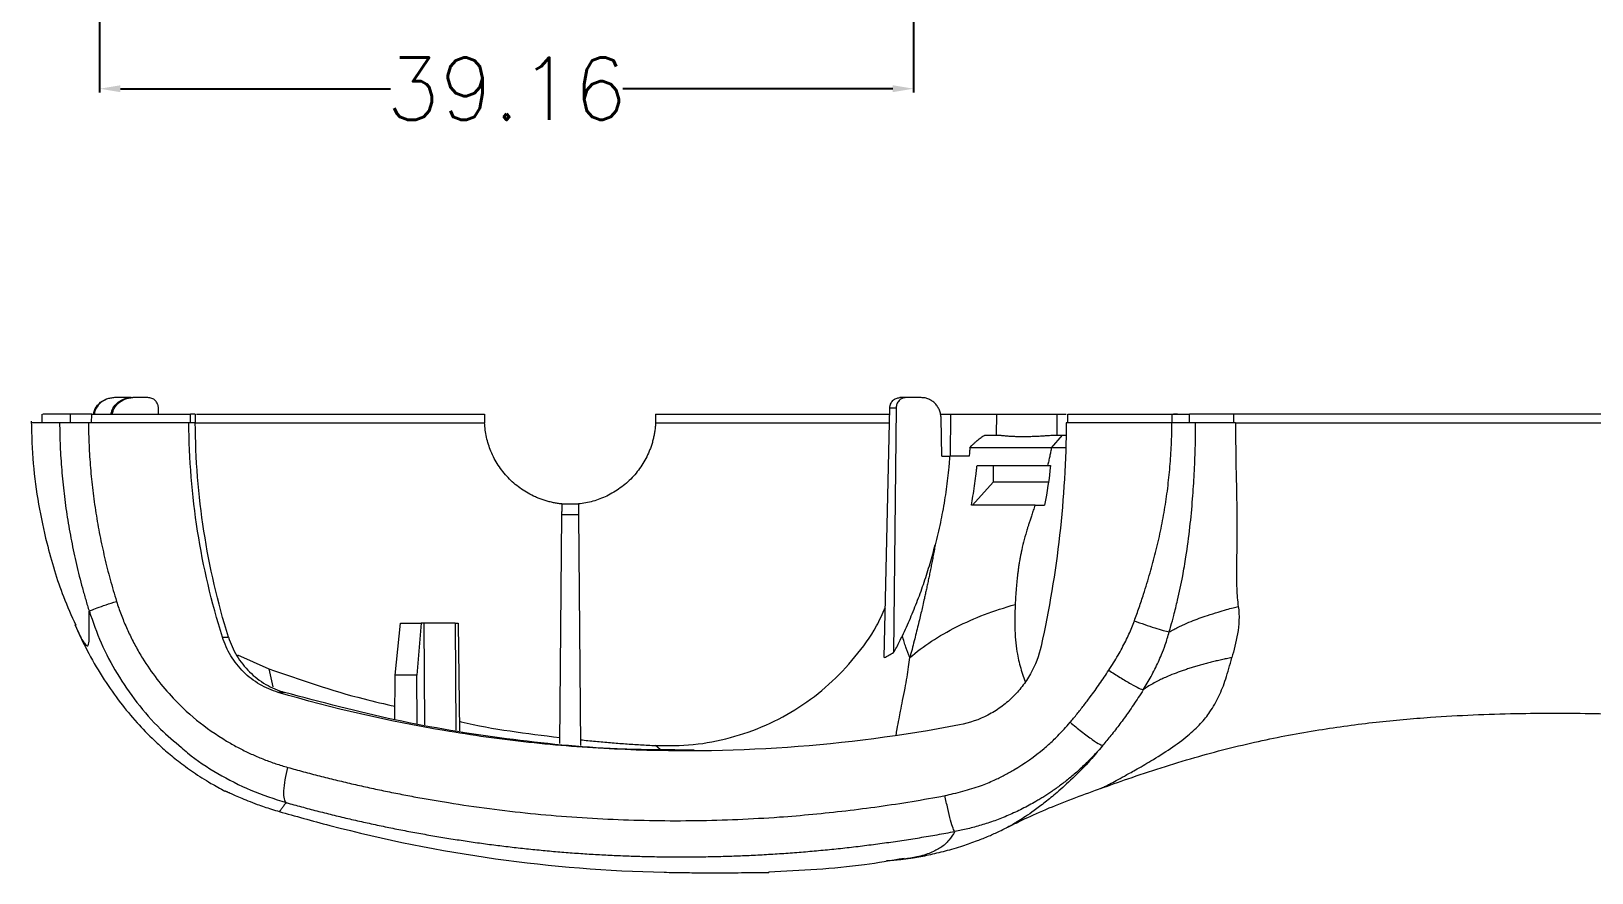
# Model space of a CAD drawing. Header units: inches. Extents: x 1424 to 4050, y 1126 to 1517.
# Drawn here: x 1908.2 to 1983.3, y 1270.3 to 1310.9 of the extents above; entities that cross this region are included whole.
import ezdxf

# ---------------------------------------------------------------- set-up
doc = ezdxf.new("R2010")
doc.units = ezdxf.units.IN
doc.header["$LTSCALE"] = 15
doc.styles.get("Standard").update_dxf_attribs({"font": 'txt', "bigfont": 'gbcbig.shx'})
doc.dimstyles.new('3', dxfattribs={"dimtxt": 3, "dimasz": 1, "dimexe": 0.18, "dimexo": 0.0625, "dimgap": 0.09, "dimtad": 0, "dimdsep": 46, "dimtxsty": 'Standard', "dimcen": 1, "dimclrd": 3, "dimclre": 3, "dimadec": 0, "dimazin": 2, "dimtfac": 1, "dimtofl": 0, "dimtmove": 0, "dimatfit": 3, "dimfxl": 1, "dimtolj": 1, "dimtzin": 0, "dimarcsym": 0})

# ---------------------------------------------------------------- blocks, each defined once
blk = doc.blocks.new('*D233')
at = {"color": 3, "lineweight": -2}
for p, q in [((1911.517, 1315.164), (1911.517, 1307.907)), ((1950.675, 1315.12), (1950.675, 1307.907)), ((1912.517, 1308.087), (1925.506, 1308.087)), ((1949.675, 1308.087), (1936.686, 1308.087))]:
    blk.add_line(p, q, dxfattribs=at)
at = {"color": 3}
for points in [[(1912.517, 1308.254), (1912.517, 1307.921), (1911.517, 1308.087)], [(1949.675, 1308.254), (1949.675, 1307.921), (1950.675, 1308.087)]]:
    blk.add_solid(points, dxfattribs=at)
at = {"layer": 'Defpoints', "color": 0}
for p in [(1911.517, 1315.226), (1950.675, 1315.182), (1950.675, 1308.087)]:
    blk.add_point(p, dxfattribs=at)
at = {"color": 0, "insert": (1931.096, 1308.087), "char_height": 3, "attachment_point": 5}
blk.add_mtext('\\A1;39.16', dxfattribs=at)

msp = doc.modelspace()

# ---------------------------------------------------------------- linework, layer by layer
at = {"color": 7, "linetype": 'Continuous', "lineweight": 15}
for p, q in [((1913.039, 1293.217), (1912.234, 1293.217)), ((1913.046, 1293.217), (1913.11, 1293.217)), ((1913.843, 1293.217), (1913.11, 1293.217)), ((1950.31, 1293.217), (1950.013, 1293.217)), ((1951.05, 1293.217), (1950.31, 1293.217)), ((1908.739, 1292.416), (1908.728, 1292.011)), ((1910.101, 1292.413), (1910.091, 1292.011)), ((1911.132, 1292.011), (1911.138, 1292.413)), ((1914.351, 1292.413), (1914.346, 1292.723)), ((1915.887, 1292.011), (1915.888, 1292.413)), ((1916.118, 1292.413), (1915.888, 1292.413)), ((1916.118, 1292.413), (1916.118, 1292.011)), ((1916.18, 1292.413), (1930.037, 1292.413)), ((1930.037, 1292.413), (1930.037, 1292.011)), ((1938.269, 1292.413), (1938.269, 1292.011)), ((1938.269, 1292.413), (1949.531, 1292.413)), ((1949.269, 1280.701), (1949.538, 1292.723)), ((1949.538, 1292.723), (1949.841, 1292.723)), ((1949.841, 1292.723), (1949.718, 1280.941)), ((1951.967, 1292.413), (1952.455, 1292.413)), ((1952.455, 1292.413), (1952.44, 1290.403)), ((1954.665, 1292.413), (1954.657, 1291.408)), ((1954.665, 1292.413), (1957.593, 1292.413)), ((1957.585, 1291.408), (1957.593, 1292.413)), ((1957.593, 1292.413), (1958.024, 1292.413)), ((1958.096, 1292.011), (1958.097, 1292.413)), ((1963.112, 1292.413), (1963.108, 1292.011)), ((1963.372, 1292.413), (1963.185, 1292.413)), ((1963.963, 1292.011), (1963.963, 1292.413)), ((1964.152, 1292.413), (1964.019, 1292.413)), ((1966.073, 1292.413), (1966.071, 1292.011)), ((1915.812, 1292.011), (1910.978, 1292.011)), ((1915.887, 1292.011), (1915.812, 1292.011)), ((1916.118, 1292.011), (1915.887, 1292.011)), ((1952.042, 1290.403), (1952.005, 1292.23)), ((1963.112, 1292.011), (1958.021, 1292.011)), ((1964.19, 1292.011), (1964.152, 1292.011)), ((1953.385, 1290.806), (1953.482, 1290.906)), ((1957.311, 1290.806), (1957.838, 1291.408)), ((1957.838, 1291.408), (1958.002, 1291.408)), ((1952.042, 1290.403), (1952.416, 1290.403)), ((1954.512, 1289.951), (1954.512, 1289.147)), ((1953.509, 1288.041), (1954.512, 1289.147)), ((1957.142, 1289.147), (1954.512, 1289.147)), ((1934.555, 1288.092), (1933.751, 1288.092)), ((1933.747, 1287.594), (1933.65, 1276.562)), ((1933.747, 1287.594), (1934.559, 1287.594)), ((1934.559, 1287.594), (1934.656, 1276.47)), ((1911.014, 1282.932), (1911.037, 1282.944)), ((1911.023, 1282.94), (1911.049, 1282.877)), ((1910.33, 1282.29), (1910.344, 1282.258)), ((1925.744, 1279.851), (1925.992, 1282.363)), ((1925.992, 1282.363), (1926.985, 1282.363)), ((1926.985, 1282.363), (1926.781, 1279.851)), ((1927.134, 1282.363), (1926.985, 1282.363)), ((1927.17, 1277.461), (1927.134, 1282.363)), ((1928.625, 1282.363), (1927.134, 1282.363)), ((1928.625, 1282.363), (1928.663, 1277.208)), ((1928.625, 1282.363), (1928.774, 1282.363)), ((1928.774, 1282.363), (1928.825, 1277.181)), ((1917.422, 1281.693), (1917.711, 1281.693)), ((1918.147, 1280.829), (1919.651, 1280.166)), ((1925.722, 1277.706), (1925.744, 1279.851)), ((1926.781, 1279.851), (1925.744, 1279.851)), ((1926.798, 1277.524), (1926.781, 1279.851)), ((1920.414, 1279.026), (1920.108, 1279.026)), ((1917.55, 1274.285), (1917.55, 1274.284)), ((1943.714, 1270.383), (1943.714, 1270.358))]:
    msp.add_line(p, q, dxfattribs=at)
at = {"color": 8, "linetype": 'Continuous', "lineweight": 15}
for p, q in [((1916.118, 1292.011), (1930.037, 1292.011)), ((1938.269, 1292.011), (1949.522, 1292.011)), ((1919.651, 1280.166), (1919.848, 1279.293)), ((1938.486, 1276.277), (1938.26, 1276.468))]:
    msp.add_line(p, q, dxfattribs=at)
at = {"color": 7, "linetype": 'Continuous', "lineweight": 15}
for points, knots in [([(1911.229, 1292.413), (1911.239, 1292.477), (1911.27, 1292.672), (1911.478, 1292.941), (1911.808, 1293.172), (1912.072, 1293.202), (1912.204, 1293.217)], [0, 0, 0, 0, 0.14091, 0.426951, 0.713041, 1, 1, 1, 1]), ([(1912.234, 1293.217), (1912.102, 1293.202), (1911.838, 1293.173), (1911.509, 1292.942), (1911.301, 1292.672), (1911.27, 1292.478), (1911.26, 1292.413)], [0, 0, 0, 0, 0.2859613, 0.5720127, 0.8581193, 1, 1, 1, 1]), ([(1912.069, 1292.413), (1912.079, 1292.477), (1912.11, 1292.672), (1912.319, 1292.941), (1912.649, 1293.173), (1912.914, 1293.202), (1913.046, 1293.217)], [0, 0, 0, 0, 0.140996, 0.427007, 0.713074, 1, 1, 1, 1]), ([(1912.134, 1292.413), (1912.145, 1292.478), (1912.175, 1292.673), (1912.384, 1292.942), (1912.714, 1293.173), (1912.978, 1293.202), (1913.11, 1293.217)], [0, 0, 0, 0, 0.141977, 0.428044, 0.714063, 1, 1, 1, 1]), ([(1914.346, 1292.723), (1914.344, 1292.744), (1914.342, 1292.786), (1914.329, 1292.847), (1914.305, 1292.918), (1914.263, 1292.997), (1914.198, 1293.075), (1914.119, 1293.139), (1914.03, 1293.184), (1913.937, 1293.212), (1913.875, 1293.216), (1913.843, 1293.217)], [0, 0, 0, 0, 0.079674, 0.15939, 0.240372, 0.368738, 0.500092, 0.628452, 0.759799, 0.879177, 1, 1, 1, 1]), ([(1949.538, 1292.723), (1949.539, 1292.744), (1949.541, 1292.786), (1949.554, 1292.847), (1949.577, 1292.918), (1949.617, 1292.997), (1949.678, 1293.075), (1949.754, 1293.139), (1949.837, 1293.184), (1949.925, 1293.212), (1949.983, 1293.216), (1950.013, 1293.217)], [0, 0, 0, 0, 0.079674, 0.15939, 0.240372, 0.368738, 0.500092, 0.628452, 0.759799, 0.879177, 1, 1, 1, 1]), ([(1950.31, 1293.217), (1950.291, 1293.216), (1950.252, 1293.215), (1950.194, 1293.203), (1950.127, 1293.18), (1950.052, 1293.14), (1949.979, 1293.076), (1949.917, 1292.998), (1949.874, 1292.91), (1949.847, 1292.817), (1949.843, 1292.755), (1949.841, 1292.723)], [0, 0, 0, 0, 0.0796625, 0.1593665, 0.240339, 0.3686937, 0.5000434, 0.628407, 0.7597657, 0.8791589, 1, 1, 1, 1]), ([(1952.005, 1292.23), (1952.003, 1292.262), (1952, 1292.328), (1951.984, 1292.424), (1951.96, 1292.518), (1951.916, 1292.64), (1951.841, 1292.784), (1951.721, 1292.934), (1951.577, 1293.057), (1951.412, 1293.148), (1951.235, 1293.207), (1951.112, 1293.214), (1951.05, 1293.217)], [0, 0, 0, 0, 0.062804, 0.12499, 0.187166, 0.24994, 0.374797, 0.499684, 0.624447, 0.749476, 0.874704, 1, 1, 1, 1]), ([(1910.101, 1292.413), (1909.79, 1292.413), (1909.168, 1292.413), (1908.764, 1292.413), (1908.783, 1292.413), (1908.79, 1292.413)], [0, 0, 0, 0, 0.390534, 0.781135, 1, 1, 1, 1]), ([(1952.455, 1292.413), (1952.456, 1292.413), (1952.457, 1292.413), (1952.458, 1292.413), (1952.9, 1292.413), (1953.333, 1292.413), (1954.053, 1292.413), (1954.257, 1292.413), (1954.461, 1292.413), (1954.665, 1292.413)], [0.0098039, 0.0098039, 0.0098039, 0.0098039, 0.0111097, 0.0111097, 0.0111097, 0.7752156, 0.7752156, 0.7752156, 0.9915019, 0.9915019, 0.9915019, 0.9915019]), ([(1963.112, 1292.413), (1963.263, 1292.413), (1963.414, 1292.413), (1963.703, 1292.413), (1963.838, 1292.413), (1963.963, 1292.413)], [0, 0, 0, 0, 0.5, 0.5, 1, 1, 1, 1]), ([(1966.073, 1292.413), (1965.694, 1292.413), (1965.326, 1292.413), (1964.617, 1292.413), (1964.278, 1292.413), (1963.963, 1292.413)], [0, 0, 0, 0, 0.5, 0.5, 1, 1, 1, 1]), ([(2056.966, 1292.413), (2056.066, 1292.413), (2055.157, 1292.413), (2053.322, 1292.413), (2052.394, 1292.413), (2049.6, 1292.413), (2047.719, 1292.413), (2042.03, 1292.413), (2038.176, 1292.413), (2033.294, 1292.413), (2032.315, 1292.413), (2030.365, 1292.413), (2029.391, 1292.413), (2026.473, 1292.413), (2024.534, 1292.413), (2018.735, 1292.413), (2014.891, 1292.413), (2009.169, 1292.413), (2007.269, 1292.413), (2004.431, 1292.413), (2003.49, 1292.413), (2001.628, 1292.413), (2000.706, 1292.413), (1997.965, 1292.413), (1996.179, 1292.413), (1992.631, 1292.413), (1990.863, 1292.413), (1987.266, 1292.413), (1985.432, 1292.413), (1981.687, 1292.413), (1979.776, 1292.413), (1976.841, 1292.413), (1975.85, 1292.413), (1973.881, 1292.413), (1972.899, 1292.413), (1969.961, 1292.413), (1968.014, 1292.413), (1966.073, 1292.413)], [0, 0, 0, 0, 0.03125, 0.03125, 0.0625, 0.0625, 0.125, 0.125, 0.25, 0.25, 0.28125, 0.28125, 0.3125, 0.3125, 0.375, 0.375, 0.5, 0.5, 0.5625, 0.5625, 0.59375, 0.59375, 0.625, 0.625, 0.6875, 0.6875, 0.75, 0.75, 0.8125, 0.8125, 0.875, 0.875, 0.90625, 0.90625, 0.9375, 0.9375, 1, 1, 1, 1]), ([(1908.224, 1292.08), (1908.245, 1291.397), (1908.287, 1290.046), (1908.555, 1288.086), (1909.018, 1285.926), (1909.611, 1283.947), (1910.163, 1282.716), (1910.365, 1282.267)], [0, 0, 0, 0, 0.193706, 0.383068, 0.568859, 0.842379, 1, 1, 1, 1]), ([(1909.59, 1292.011), (1909.302, 1292.011), (1908.726, 1292.011), (1908.301, 1292.011), (1908.255, 1292.011), (1908.234, 1292.011)], [0, 0, 0, 0, 0.356894, 0.714083, 1, 1, 1, 1]), ([(1909.59, 1292.011), (1909.592, 1291.822), (1909.597, 1291.443), (1909.617, 1290.874), (1909.648, 1290.304), (1909.689, 1289.734), (1909.74, 1289.164), (1909.803, 1288.594), (1909.876, 1288.023), (1909.959, 1287.454), (1910.054, 1286.884), (1910.159, 1286.316), (1910.274, 1285.748), (1910.401, 1285.182), (1910.537, 1284.617), (1910.685, 1284.053), (1910.843, 1283.491), (1910.957, 1283.119), (1911.014, 1282.932)], [0, 0, 0, 0, 0.061584, 0.123297, 0.185136, 0.247098, 0.30918, 0.371381, 0.433695, 0.496126, 0.558674, 0.621344, 0.684138, 0.747057, 0.810104, 0.873278, 0.936577, 1, 1, 1, 1]), ([(1910.978, 1292.011), (1910.789, 1292.011), (1910.613, 1292.011), (1910.287, 1292.011), (1910.142, 1292.011), (1909.897, 1292.011), (1909.797, 1292.011), (1909.652, 1292.011), (1909.606, 1292.011), (1909.59, 1292.011)], [0, 0, 0, 0, 0.25, 0.25, 0.5, 0.5, 0.75, 0.75, 1, 1, 1, 1]), ([(1910.978, 1292.011), (1910.98, 1291.83), (1910.985, 1291.467), (1911.005, 1290.923), (1911.034, 1290.379), (1911.074, 1289.835), (1911.124, 1289.291), (1911.184, 1288.748), (1911.255, 1288.204), (1911.362, 1287.482), (1911.52, 1286.585), (1911.75, 1285.518), (1912.016, 1284.457), (1912.226, 1283.759), (1912.331, 1283.409)], [0, 0, 0, 0, 0.062243, 0.124512, 0.186829, 0.249215, 0.311691, 0.374279, 0.437, 0.499875, 0.624742, 0.74961, 0.874642, 1, 1, 1, 1]), ([(1917.422, 1281.693), (1916.899, 1283.362), (1916.501, 1285.067), (1915.962, 1288.523), (1915.822, 1290.262), (1915.812, 1292.011)], [0, 0, 0, 0, 0.5, 0.5, 1, 1, 1, 1]), ([(1917.711, 1281.693), (1917.194, 1283.363), (1916.801, 1285.068), (1916.269, 1288.523), (1916.129, 1290.263), (1916.118, 1292.011)], [0, 0, 0, 0, 0.5, 0.5, 1, 1, 1, 1]), ([(1933.751, 1288.099), (1933.684, 1288.107), (1933.549, 1288.122), (1933.349, 1288.158), (1933.152, 1288.203), (1932.957, 1288.257), (1932.765, 1288.321), (1932.576, 1288.395), (1932.221, 1288.554), (1931.725, 1288.847), (1931.153, 1289.351), (1930.679, 1289.948), (1930.388, 1290.505), (1930.22, 1290.964), (1930.128, 1291.307), (1930.063, 1291.657), (1930.046, 1291.893), (1930.037, 1292.011)], [0, 0, 0, 0, 0.034742, 0.069283, 0.103705, 0.138093, 0.172532, 0.207105, 0.241897, 0.370902, 0.500023, 0.629056, 0.75815, 0.818844, 0.879082, 0.939317, 1, 1, 1, 1]), ([(1938.269, 1292.011), (1938.264, 1291.943), (1938.256, 1291.808), (1938.231, 1291.606), (1938.196, 1291.407), (1938.152, 1291.21), (1938.098, 1291.015), (1938.034, 1290.822), (1937.894, 1290.46), (1937.626, 1289.948), (1937.153, 1289.351), (1936.581, 1288.847), (1936.041, 1288.528), (1935.59, 1288.336), (1935.253, 1288.226), (1934.907, 1288.143), (1934.672, 1288.114), (1934.554, 1288.099)], [0, 0, 0, 0, 0.034737, 0.069273, 0.103692, 0.138077, 0.172514, 0.207087, 0.241878, 0.370889, 0.500021, 0.629065, 0.758166, 0.81886, 0.879096, 0.939325, 1, 1, 1, 1]), ([(1958.021, 1292.011), (1958.014, 1290.201), (1957.909, 1288.393), (1957.505, 1284.799), (1957.207, 1283.019), (1956.813, 1281.258)], [0, 0, 0, 0, 0.5, 0.5, 1, 1, 1, 1]), ([(1961.304, 1282.467), (1961.381, 1282.684), (1961.533, 1283.112), (1961.789, 1283.882), (1962.06, 1284.763), (1962.336, 1285.776), (1962.569, 1286.788), (1962.762, 1287.817), (1962.913, 1288.852), (1963.022, 1289.896), (1963.093, 1290.95), (1963.106, 1291.657), (1963.112, 1292.011)], [0, 0, 0, 0, 0.071053, 0.139482, 0.249643, 0.354223, 0.46203, 0.568816, 0.675672, 0.783044, 0.891098, 1, 1, 1, 1]), ([(1962.979, 1281.938), (1963.007, 1282.033), (1963.083, 1282.297), (1963.221, 1282.806), (1963.419, 1283.606), (1963.618, 1284.547), (1963.819, 1285.717), (1963.983, 1286.955), (1964.107, 1288.289), (1964.189, 1289.555), (1964.239, 1290.779), (1964.248, 1291.599), (1964.252, 1292.011)], [0, 0, 0, 0, 0.029507, 0.081722, 0.156775, 0.274204, 0.366711, 0.507768, 0.641764, 0.760068, 0.879449, 1, 1, 1, 1]), ([(1964.252, 1292.011), (1964.085, 1292.011), (1963.905, 1292.011), (1963.518, 1292.011), (1963.316, 1292.011), (1963.112, 1292.011)], [0, 0, 0, 0, 0.5, 0.5, 1, 1, 1, 1]), ([(1966.169, 1292.011), (1965.823, 1292.011), (1965.49, 1292.011), (1964.85, 1292.011), (1964.541, 1292.011), (1964.252, 1292.011)], [0, 0, 0, 0, 0.5, 0.5, 1, 1, 1, 1]), ([(1966.169, 1292.011), (1966.17, 1291.189), (1966.181, 1290.375), (1966.213, 1288.773), (1966.235, 1287.986), (1966.241, 1286.456), (1966.221, 1285.713), (1966.213, 1284.677), (1966.215, 1284.345), (1966.24, 1283.722), (1966.263, 1283.433), (1966.302, 1283.163)], [0, 0, 0, 0, 0.25, 0.25, 0.5, 0.5, 0.75, 0.75, 0.875, 0.875, 1, 1, 1, 1]), ([(1966.169, 1292.011), (1967.133, 1292.011), (1968.099, 1292.011), (1970.031, 1292.011), (1970.999, 1292.011), (1973.904, 1292.011), (1975.846, 1292.011), (1978.764, 1292.011), (1979.74, 1292.011), (1981.663, 1292.011), (1982.614, 1292.011), (1984.492, 1292.011), (1985.42, 1292.011), (1987.255, 1292.011), (1988.162, 1292.011), (1990.858, 1292.011), (1992.626, 1292.011), (1995.289, 1292.011), (1996.179, 1292.011), (1997.97, 1292.011), (1998.872, 1292.011), (2003.411, 1292.011), (2007.145, 1292.011), (2012.873, 1292.011), (2014.804, 1292.011), (2017.73, 1292.011), (2018.711, 1292.011), (2020.681, 1292.011), (2021.668, 1292.011), (2026.586, 1292.011), (2030.498, 1292.011), (2038.275, 1292.011), (2042.141, 1292.011), (2046.938, 1292.011), (2047.898, 1292.011), (2049.805, 1292.011), (2050.752, 1292.011), (2053.57, 1292.011), (2055.419, 1292.011), (2057.235, 1292.011)], [0, 0, 0, 0, 0.03125, 0.03125, 0.0625, 0.0625, 0.125, 0.125, 0.15625, 0.15625, 0.1875, 0.1875, 0.21875, 0.21875, 0.25, 0.25, 0.3125, 0.3125, 0.34375, 0.34375, 0.375, 0.375, 0.5, 0.5, 0.5625, 0.5625, 0.59375, 0.59375, 0.625, 0.625, 0.75, 0.75, 0.875, 0.875, 0.90625, 0.90625, 0.9375, 0.9375, 1, 1, 1, 1]), ([(1953.385, 1290.806), (1953.381, 1290.741), (1953.373, 1290.606), (1953.363, 1290.472), (1953.358, 1290.403)], [0, 0, 0, 0, 0.487253, 1, 1, 1, 1]), ([(1957.311, 1290.806), (1957.203, 1290.806), (1956.985, 1290.806), (1956.669, 1290.806), (1956.361, 1290.806), (1956.062, 1290.806), (1955.772, 1290.806), (1955.49, 1290.807), (1955.218, 1290.807), (1954.955, 1290.807), (1954.702, 1290.807), (1954.458, 1290.807), (1954.223, 1290.806), (1953.999, 1290.806), (1953.784, 1290.806), (1953.578, 1290.806), (1953.449, 1290.806), (1953.385, 1290.806)], [0, 0, 0, 0, 0.066584, 0.133226, 0.199915, 0.266641, 0.333393, 0.400161, 0.466933, 0.533699, 0.600448, 0.66717, 0.733854, 0.80049, 0.867066, 0.933573, 1, 1, 1, 1]), ([(1953.482, 1290.906), (1953.502, 1290.927), (1953.541, 1290.966), (1953.597, 1291.021), (1953.664, 1291.083), (1953.741, 1291.152), (1953.834, 1291.23), (1953.924, 1291.299), (1954.012, 1291.358), (1954.09, 1291.4), (1954.123, 1291.406), (1954.139, 1291.408)], [0, 0, 0, 0, 0.096064, 0.179347, 0.249865, 0.383418, 0.4997, 0.632447, 0.749728, 0.877959, 1, 1, 1, 1]), ([(1954.139, 1291.408), (1954.193, 1291.408), (1954.303, 1291.408), (1954.475, 1291.408), (1954.652, 1291.408), (1954.776, 1291.408), (1954.838, 1291.408)], [0, 0, 0, 0, 0.250342, 0.50042, 0.750287, 1, 1, 1, 1]), ([(1954.838, 1291.408), (1954.891, 1291.402), (1954.997, 1291.389), (1955.168, 1291.374), (1955.347, 1291.362), (1955.536, 1291.353), (1955.733, 1291.348), (1955.939, 1291.346), (1956.153, 1291.348), (1956.377, 1291.353), (1956.608, 1291.362), (1956.848, 1291.374), (1957.096, 1291.389), (1957.268, 1291.402), (1957.354, 1291.408)], [0, 0, 0, 0, 0.083385, 0.166743, 0.25008, 0.333401, 0.41671, 0.500013, 0.583316, 0.666623, 0.74994, 0.833272, 0.916623, 1, 1, 1, 1]), ([(1957.312, 1290.806), (1957.299, 1290.737), (1957.274, 1290.596), (1957.23, 1290.385), (1957.18, 1290.169), (1957.144, 1290.024), (1957.125, 1289.951)], [0, 0, 0, 0, 0.240577, 0.487568, 0.740781, 1, 1, 1, 1]), ([(1957.983, 1290.806), (1957.952, 1290.806), (1957.723, 1290.806), (1957.503, 1290.806), (1957.312, 1290.806)], [0, 0, 0, 0, 0.134353, 1, 1, 1, 1]), ([(1957.354, 1291.408), (1957.433, 1291.408), (1957.592, 1291.408), (1957.756, 1291.408), (1957.838, 1291.408)], [0, 0, 0, 0, 0.4998114, 1, 1, 1, 1]), ([(1952.416, 1290.403), (1952.409, 1290.32), (1952.396, 1290.142), (1952.365, 1289.786), (1952.299, 1289.158), (1952.199, 1288.441), (1952.075, 1287.732), (1951.969, 1287.192), (1951.853, 1286.662), (1951.764, 1286.304), (1951.72, 1286.128)], [0, 0, 0, 0, 0.057406, 0.123724, 0.246697, 0.49338, 0.623715, 0.744729, 0.874061, 1, 1, 1, 1]), ([(1953.358, 1290.403), (1953.3, 1290.403), (1953.182, 1290.403), (1953.014, 1290.403), (1952.853, 1290.403), (1952.699, 1290.403), (1952.552, 1290.403), (1952.461, 1290.403), (1952.416, 1290.403)], [0, 0, 0, 0, 0.160385, 0.323325, 0.488791, 0.656748, 0.827164, 1, 1, 1, 1]), ([(1953.459, 1288.041), (1953.485, 1288.184), (1953.542, 1288.492), (1953.615, 1288.962), (1953.672, 1289.391), (1953.709, 1289.719), (1953.725, 1289.885), (1953.732, 1289.951)], [0, 0, 0, 0, 0.2258996, 0.4871509, 0.7404074, 0.8977339, 1, 1, 1, 1]), ([(1953.732, 1289.951), (1953.803, 1289.951), (1953.945, 1289.951), (1954.169, 1289.951), (1954.4, 1289.951), (1954.64, 1289.951), (1954.888, 1289.951), (1955.143, 1289.951), (1955.406, 1289.951), (1955.676, 1289.951), (1955.953, 1289.951), (1956.236, 1289.951), (1956.526, 1289.951), (1956.821, 1289.951), (1957.024, 1289.951), (1957.125, 1289.951)], [0, 0, 0, 0, 0.0792439, 0.1581427, 0.2366842, 0.3148564, 0.3926477, 0.470047, 0.5470434, 0.6236264, 0.6997859, 0.7755121, 0.8507958, 0.9256279, 1, 1, 1, 1]), ([(1933.751, 1288.092), (1933.751, 1288.091), (1933.751, 1288.089), (1933.751, 1288.074), (1933.75, 1288.048), (1933.75, 1288.008), (1933.75, 1287.953), (1933.749, 1287.883), (1933.748, 1287.798), (1933.747, 1287.7), (1933.747, 1287.63), (1933.747, 1287.594)], [0, 0, 0, 0, 0.0845715, 0.175784, 0.2736352, 0.3781225, 0.4892433, 0.6069946, 0.7313734, 0.8623763, 1, 1, 1, 1]), ([(1934.555, 1288.092), (1934.555, 1288.091), (1934.555, 1288.089), (1934.555, 1288.077), (1934.555, 1288.054), (1934.556, 1288.013), (1934.556, 1287.949), (1934.557, 1287.87), (1934.558, 1287.781), (1934.558, 1287.688), (1934.559, 1287.625), (1934.559, 1287.594)], [0, 0, 0, 0, 0.079631, 0.159298, 0.240238, 0.368653, 0.500062, 0.62848, 0.759892, 0.879223, 1, 1, 1, 1]), ([(1956.524, 1288.041), (1956.419, 1288.041), (1956.205, 1288.042), (1955.89, 1288.042), (1955.575, 1288.042), (1955.26, 1288.042), (1954.946, 1288.042), (1954.636, 1288.042), (1954.33, 1288.042), (1954.03, 1288.042), (1953.737, 1288.042), (1953.552, 1288.041), (1953.459, 1288.041)], [0, 0, 0, 0, 0.0860797, 0.1752737, 0.2675804, 0.3629948, 0.4615086, 0.5631097, 0.667782, 0.7755052, 0.8862544, 1, 1, 1, 1]), ([(1956.524, 1288.041), (1956.496, 1287.958), (1956.443, 1287.801), (1956.368, 1287.576), (1956.301, 1287.374), (1956.242, 1287.193), (1956.191, 1287.034), (1956.147, 1286.895), (1956.071, 1286.639), (1955.968, 1286.262), (1955.876, 1285.871), (1955.821, 1285.595), (1955.789, 1285.427), (1955.761, 1285.261), (1955.734, 1285.094), (1955.71, 1284.906), (1955.682, 1284.677), (1955.651, 1284.384), (1955.618, 1284.025), (1955.586, 1283.639), (1955.573, 1283.385), (1955.567, 1283.259)], [0, 0, 0, 0, 0.045192, 0.085867, 0.122323, 0.154808, 0.183524, 0.208632, 0.230262, 0.322877, 0.415579, 0.452408, 0.48682, 0.516616, 0.555458, 0.592409, 0.639924, 0.709466, 0.795697, 0.899313, 1, 1, 1, 1]), ([(1956.524, 1288.041), (1956.599, 1288.041), (1956.748, 1288.041), (1956.9, 1288.041), (1956.975, 1288.041)], [0, 0, 0, 0, 0.504156, 1, 1, 1, 1]), ([(1950.14, 1281.75), (1950.206, 1281.891), (1950.338, 1282.173), (1950.526, 1282.6), (1950.705, 1283.029), (1950.876, 1283.462), (1951.038, 1283.899), (1951.192, 1284.338), (1951.337, 1284.781), (1951.474, 1285.227), (1951.602, 1285.675), (1951.681, 1285.977), (1951.72, 1286.128)], [0, 0, 0, 0, 0.100536, 0.200843, 0.300962, 0.400934, 0.500801, 0.600604, 0.700383, 0.800182, 0.90004, 1, 1, 1, 1]), ([(1951.72, 1286.128), (1951.703, 1286.03), (1951.667, 1285.835), (1951.614, 1285.549), (1951.56, 1285.272), (1951.506, 1285.002), (1951.453, 1284.74), (1951.401, 1284.487), (1951.349, 1284.242), (1951.298, 1284.004), (1951.248, 1283.775), (1951.189, 1283.512), (1951.124, 1283.224), (1951.052, 1282.909), (1950.976, 1282.588), (1950.861, 1282.11), (1950.737, 1281.607), (1950.621, 1281.162), (1950.551, 1280.896), (1950.517, 1280.765), (1950.499, 1280.7)], [0, 0, 0, 0, 0.044416, 0.088321, 0.131732, 0.174634, 0.217006, 0.258824, 0.300061, 0.340683, 0.380653, 0.419931, 0.48114, 0.537348, 0.59683, 0.665454, 0.820815, 0.910138, 0.954915, 1, 1, 1, 1]), ([(1912.331, 1283.409), (1912.366, 1283.303), (1912.435, 1283.089), (1912.549, 1282.773), (1912.671, 1282.461), (1912.801, 1282.153), (1912.94, 1281.849), (1913.088, 1281.55), (1913.243, 1281.254), (1913.407, 1280.962), (1913.731, 1280.42), (1914.257, 1279.658), (1915.165, 1278.592), (1916.333, 1277.523), (1917.474, 1276.755), (1918.34, 1276.285), (1918.88, 1276.025), (1919.432, 1275.794), (1919.993, 1275.588), (1920.375, 1275.475), (1920.566, 1275.418)], [0, 0, 0, 0, 0.027884, 0.055687, 0.083433, 0.111143, 0.13884, 0.166546, 0.194283, 0.222074, 0.24994, 0.351528, 0.452659, 0.599545, 0.74733, 0.797997, 0.848475, 0.898885, 0.949353, 1, 1, 1, 1]), ([(1950.499, 1280.7), (1951.145, 1281.255), (1951.899, 1281.752), (1953.598, 1282.61), (1954.544, 1282.971), (1955.567, 1283.259)], [0, 0, 0, 0, 0.5, 0.5, 1, 1, 1, 1]), ([(1911.014, 1282.932), (1911.194, 1282.418), (1911.558, 1281.38), (1912.337, 1279.907), (1913.293, 1278.517), (1914.331, 1277.318), (1915.11, 1276.664), (1915.452, 1276.376)], [0, 0, 0, 0, 0.202638, 0.408962, 0.618811, 0.832229, 1, 1, 1, 1]), ([(1938.26, 1276.468), (1938.869, 1276.466), (1940.083, 1276.461), (1941.874, 1276.809), (1943.589, 1277.407), (1945.189, 1278.273), (1946.637, 1279.381), (1947.885, 1280.707), (1948.799, 1281.959), (1949.187, 1282.808), (1949.323, 1283.105)], [0, 0, 0, 0, 0.133234, 0.265616, 0.397704, 0.530115, 0.662822, 0.795533, 0.928504, 1, 1, 1, 1]), ([(1962.979, 1281.938), (1963.01, 1281.955), (1963.082, 1281.996), (1963.216, 1282.068), (1963.397, 1282.16), (1963.669, 1282.288), (1964.012, 1282.436), (1964.414, 1282.592), (1964.844, 1282.743), (1965.286, 1282.884), (1965.707, 1283.006), (1966.033, 1283.094), (1966.223, 1283.142), (1966.302, 1283.163)], [0, 0, 0, 0, 0.039124, 0.093296, 0.162722, 0.247568, 0.383984, 0.500008, 0.612788, 0.752449, 0.858245, 0.940577, 1, 1, 1, 1]), ([(1966.302, 1283.163), (1966.368, 1282.714), (1966.338, 1282.267), (1966.196, 1281.432), (1966.086, 1281.043), (1965.995, 1280.701)], [0, 0, 0, 0, 0.5, 0.5, 1, 1, 1, 1]), ([(1910.326, 1282.288), (1910.539, 1281.824), (1910.952, 1280.923), (1911.688, 1279.685), (1912.456, 1278.585), (1913.248, 1277.623), (1913.992, 1276.848), (1914.663, 1276.235), (1915.286, 1275.719), (1916.021, 1275.18), (1916.785, 1274.687), (1917.318, 1274.398), (1917.545, 1274.275)], [0, 0, 0, 0, 0.1797918, 0.3486437, 0.4961678, 0.6233196, 0.731225, 0.7896898, 0.84506, 0.9004698, 0.9576224, 1, 1, 1, 1]), ([(1949.718, 1280.941), (1949.768, 1281.03), (1949.867, 1281.207), (1950.008, 1281.477), (1950.096, 1281.659), (1950.14, 1281.75)], [0, 0, 0, 0, 0.3344285, 0.6676897, 1, 1, 1, 1]), ([(1950.499, 1280.7), (1950.477, 1280.754), (1950.432, 1280.862), (1950.368, 1281.03), (1950.298, 1281.227), (1950.221, 1281.464), (1950.168, 1281.653), (1950.14, 1281.751)], [0, 0, 0, 0, 0.168876, 0.335448, 0.499722, 0.740803, 1, 1, 1, 1]), ([(1960.072, 1280.091), (1960.149, 1280.212), (1960.302, 1280.45), (1960.515, 1280.807), (1960.71, 1281.154), (1960.886, 1281.494), (1961.044, 1281.825), (1961.184, 1282.147), (1961.264, 1282.362), (1961.304, 1282.467)], [0, 0, 0, 0, 0.161169, 0.31601, 0.464641, 0.607193, 0.743818, 0.874688, 1, 1, 1, 1]), ([(1961.304, 1282.467), (1961.466, 1282.408), (1961.635, 1282.35), (1961.967, 1282.237), (1962.13, 1282.183), (1962.431, 1282.088), (1962.569, 1282.047), (1962.805, 1281.98), (1962.903, 1281.955), (1962.979, 1281.938)], [0, 0, 0, 0, 0.25, 0.25, 0.5, 0.5, 0.75, 0.75, 1, 1, 1, 1]), ([(1961.73, 1279.151), (1961.794, 1279.256), (1961.924, 1279.469), (1962.11, 1279.799), (1962.29, 1280.142), (1962.459, 1280.491), (1962.629, 1280.884), (1962.813, 1281.361), (1962.92, 1281.731), (1962.979, 1281.938)], [0, 0, 0, 0, 0.1197816, 0.242792, 0.3689625, 0.4986744, 0.62244, 0.7889771, 1, 1, 1, 1]), ([(1920.108, 1279.026), (1919.794, 1279.118), (1919.498, 1279.248), (1919.077, 1279.496), (1918.94, 1279.589), (1918.68, 1279.79), (1918.434, 1280.006), (1918.216, 1280.251), (1918.011, 1280.511), (1917.916, 1280.648), (1917.658, 1281.073), (1917.522, 1281.374), (1917.422, 1281.693)], [0, 0, 0, 0, 0.25, 0.25, 0.375, 0.375, 0.5, 0.625, 0.625, 0.75, 0.75, 1, 1, 1, 1]), ([(1917.711, 1281.693), (1917.81, 1281.374), (1917.945, 1281.074), (1918.202, 1280.651), (1918.297, 1280.513), (1918.503, 1280.253), (1918.722, 1280.008), (1918.97, 1279.792), (1919.231, 1279.591), (1919.369, 1279.498), (1919.795, 1279.248), (1920.096, 1279.118), (1920.414, 1279.026)], [0, 0, 0, 0, 0.25, 0.25, 0.375, 0.375, 0.5, 0.625, 0.625, 0.75, 0.75, 1, 1, 1, 1]), ([(1956.813, 1281.258), (1956.707, 1280.784), (1956.536, 1280.337), (1956.183, 1279.706), (1956.049, 1279.503), (1955.757, 1279.123), (1955.598, 1278.944), (1955.253, 1278.61), (1955.067, 1278.454), (1954.676, 1278.172), (1954.472, 1278.047), (1953.835, 1277.715), (1953.372, 1277.554), (1952.895, 1277.462)], [0, 0, 0, 0, 0.25, 0.25, 0.375, 0.375, 0.5, 0.5, 0.625, 0.625, 0.75, 0.75, 1, 1, 1, 1]), ([(1949.269, 1280.701), (1949.345, 1280.739), (1949.495, 1280.814), (1949.644, 1280.899), (1949.718, 1280.941)], [0, 0, 0, 0, 0.506414, 1, 1, 1, 1]), ([(1965.995, 1280.701), (1965.91, 1280.684), (1965.741, 1280.65), (1965.491, 1280.595), (1965.244, 1280.539), (1965.002, 1280.48), (1964.765, 1280.418), (1964.532, 1280.355), (1964.304, 1280.29), (1964.082, 1280.223), (1963.865, 1280.154), (1963.655, 1280.083), (1963.47, 1280.018), (1963.221, 1279.926), (1962.959, 1279.822), (1962.678, 1279.698), (1962.429, 1279.578), (1962.179, 1279.445), (1961.935, 1279.299), (1961.798, 1279.2), (1961.73, 1279.151)], [0, 0, 0, 0, 0.045455, 0.090905, 0.136354, 0.181806, 0.22726, 0.272717, 0.318176, 0.363635, 0.409094, 0.45455, 0.500002, 0.532764, 0.626765, 0.690046, 0.752825, 0.835218, 0.917614, 1, 1, 1, 1]), ([(1919.651, 1280.166), (1921.168, 1279.638), (1923.168, 1278.942), (1925.231, 1278.474), (1925.729, 1278.361)], [0, 0, 0, 0, 0.758429, 1, 1, 1, 1]), ([(1958.214, 1277.586), (1958.325, 1277.721), (1958.548, 1277.988), (1958.87, 1278.396), (1959.234, 1278.877), (1959.638, 1279.439), (1959.926, 1279.872), (1960.072, 1280.091)], [0, 0, 0, 0, 0.1681585, 0.3347876, 0.4999561, 0.7476481, 1, 1, 1, 1]), ([(1960.072, 1280.091), (1960.247, 1279.977), (1960.432, 1279.86), (1960.794, 1279.638), (1960.971, 1279.533), (1961.281, 1279.357), (1961.414, 1279.286), (1961.618, 1279.188), (1961.689, 1279.16), (1961.73, 1279.151)], [0, 0, 0, 0, 0.25, 0.25, 0.5, 0.5, 0.75, 0.75, 1, 1, 1, 1]), ([(1952.895, 1277.462), (1950.149, 1276.935), (1947.387, 1276.575), (1941.83, 1276.186), (1939.056, 1276.158), (1934.905, 1276.363), (1933.528, 1276.472), (1930.795, 1276.771), (1929.438, 1276.96), (1925.393, 1277.645), (1922.732, 1278.258), (1920.108, 1279.026)], [0, 0, 0, 0, 0.25, 0.25, 0.5, 0.5, 0.625, 0.625, 0.75, 0.75, 1, 1, 1, 1]), ([(1940.126, 1276.252), (1938.888, 1276.254), (1935.867, 1276.259), (1931.052, 1276.747), (1925.697, 1277.619), (1922.178, 1278.557), (1920.414, 1279.026)], [0, 0, 0, 0, 0.185938, 0.453659, 0.726051, 1, 1, 1, 1]), ([(1961.73, 1279.151), (1961.651, 1279.025), (1961.496, 1278.78), (1961.263, 1278.429), (1961.037, 1278.101), (1960.82, 1277.797), (1960.537, 1277.414), (1960.198, 1276.975), (1959.919, 1276.638), (1959.79, 1276.481)], [0, 0, 0, 0, 0.135246, 0.263263, 0.383865, 0.49695, 0.60295, 0.815906, 1, 1, 1, 1]), ([(1959.678, 1274.403), (1960.115, 1274.56), (1961.608, 1275.095), (1964.13, 1275.904), (1967.202, 1276.687), (1970.121, 1277.237), (1972.885, 1277.608), (1976.048, 1277.891), (1979.563, 1278.036), (1983.41, 1278.029), (1987.05, 1277.92), (1990.52, 1277.751), (1993.846, 1277.549), (1997.729, 1277.291), (2002.206, 1276.986), (2007.3, 1276.7), (2012.641, 1276.483), (2018.311, 1276.351), (2024.236, 1276.332), (2030.033, 1276.439), (2034.686, 1276.624), (2038.235, 1276.817), (2040.744, 1276.977), (2043.026, 1277.142), (2044.643, 1277.271), (2045.633, 1277.353), (2046.125, 1277.395), (2046.567, 1277.433), (2047.012, 1277.472), (2047.555, 1277.521), (2048.37, 1277.594), (2049.541, 1277.701), (2051.007, 1277.836), (2052.066, 1277.936), (2052.607, 1277.987)], [0, 0, 0, 0, 0.0148143, 0.0506161, 0.0840959, 0.1153611, 0.1448097, 0.1727219, 0.2165223, 0.2572633, 0.2962793, 0.3341188, 0.37001, 0.404979, 0.4611475, 0.5158031, 0.5700179, 0.6332424, 0.6977514, 0.7597335, 0.8179796, 0.8456867, 0.8725785, 0.8977514, 0.9182972, 0.9240734, 0.9293155, 0.9340256, 0.9382077, 0.9435644, 0.9516282, 0.9648872, 0.982065, 1, 1, 1, 1]), ([(1928.82, 1277.631), (1928.849, 1277.624), (1930.436, 1277.248), (1932.059, 1277.051), (1933.653, 1276.858)], [0, 0, 0, 0, 0.017738, 1, 1, 1, 1]), ([(1952.192, 1274.058), (1952.325, 1274.09), (1952.614, 1274.158), (1953.188, 1274.303), (1953.853, 1274.503), (1954.511, 1274.774), (1955.043, 1275.037), (1955.873, 1275.501), (1956.664, 1276.061), (1957.329, 1276.651), (1957.648, 1276.962), (1957.92, 1277.253), (1958.116, 1277.475), (1958.214, 1277.586)], [0, 0, 0, 0, 0.0574721, 0.1251196, 0.2499371, 0.3494093, 0.4250542, 0.500202, 0.7500747, 0.8320232, 0.8750563, 0.9375109, 1, 1, 1, 1]), ([(1958.214, 1277.586), (1958.388, 1277.44), (1958.577, 1277.287), (1958.944, 1277), (1959.123, 1276.867), (1959.426, 1276.655), (1959.55, 1276.576), (1959.723, 1276.484), (1959.772, 1276.47), (1959.79, 1276.481)], [0, 0, 0, 0, 0.25, 0.25, 0.5, 0.5, 0.75, 0.75, 1, 1, 1, 1]), ([(1934.654, 1276.745), (1934.894, 1276.721), (1935.373, 1276.672), (1936.094, 1276.609), (1936.815, 1276.553), (1937.537, 1276.506), (1938.019, 1276.481), (1938.26, 1276.468)], [0, 0, 0, 0, 0.199944, 0.399891, 0.599866, 0.799894, 1, 1, 1, 1]), ([(1959.789, 1276.483), (1959.713, 1276.394), (1959.563, 1276.22), (1959.332, 1275.969), (1959.102, 1275.732), (1958.871, 1275.507), (1958.643, 1275.294), (1958.416, 1275.094), (1958.193, 1274.906), (1957.972, 1274.73), (1957.756, 1274.564), (1957.544, 1274.409), (1957.338, 1274.265), (1957.137, 1274.13), (1956.942, 1274.005), (1956.754, 1273.888), (1956.414, 1273.687), (1955.916, 1273.417), (1955.253, 1273.109), (1954.593, 1272.848), (1953.94, 1272.633), (1953.299, 1272.458), (1952.872, 1272.372), (1952.663, 1272.33)], [0, 0, 0, 0, 0.041565, 0.082042, 0.121408, 0.159645, 0.196736, 0.232666, 0.267423, 0.300997, 0.333377, 0.364559, 0.394535, 0.423302, 0.450857, 0.477198, 0.502324, 0.591823, 0.678816, 0.763199, 0.844893, 0.92384, 1, 1, 1, 1]), ([(1920.493, 1273.721), (1920.455, 1273.747), (1920.424, 1273.807), (1920.386, 1273.997), (1920.38, 1274.129), (1920.394, 1274.446), (1920.415, 1274.631), (1920.477, 1275.02), (1920.519, 1275.223), (1920.566, 1275.418)], [0, 0, 0, 0, 0.25, 0.25, 0.5, 0.5, 0.75, 0.75, 1, 1, 1, 1]), ([(1920.566, 1275.418), (1920.821, 1275.348), (1921.329, 1275.207), (1922.095, 1275.006), (1922.863, 1274.814), (1923.633, 1274.631), (1924.405, 1274.457), (1925.179, 1274.291), (1925.956, 1274.135), (1926.735, 1273.987), (1927.515, 1273.848), (1929.344, 1273.545), (1932.238, 1273.167), (1936.218, 1272.879), (1940.217, 1272.82), (1943.424, 1272.958), (1945.825, 1273.156), (1947.425, 1273.325), (1949.019, 1273.532), (1950.609, 1273.772), (1951.664, 1273.963), (1952.192, 1274.058)], [0, 0, 0, 0, 0.025065, 0.050107, 0.07513, 0.100138, 0.125134, 0.15012, 0.175101, 0.200079, 0.225057, 0.25004, 0.375176, 0.500019, 0.624984, 0.749994, 0.800099, 0.850124, 0.900098, 0.950047, 1, 1, 1, 1]), ([(1917.55, 1274.284), (1917.551, 1274.284), (1917.552, 1274.285), (1917.565, 1274.281), (1917.584, 1274.273), (1917.611, 1274.261), (1917.647, 1274.245), (1917.69, 1274.226), (1917.781, 1274.184), (1917.955, 1274.105), (1918.263, 1273.969), (1918.644, 1273.811), (1919.041, 1273.658), (1919.428, 1273.521), (1919.782, 1273.404), (1920.036, 1273.329), (1920.162, 1273.291)], [0, 0, 0, 0, 0.0354165, 0.0708244, 0.1062967, 0.1419058, 0.1777231, 0.2138183, 0.2502592, 0.373839, 0.4996653, 0.6246115, 0.7500868, 0.8341734, 0.917279, 1, 1, 1, 1]), ([(1955.14, 1272.5), (1955.272, 1272.568), (1955.532, 1272.699), (1956.183, 1273.015), (1957.138, 1273.443), (1958.428, 1273.953), (1959.319, 1274.275), (1959.743, 1274.428)], [0, 0, 0, 0, 0.144954, 0.283312, 0.543347, 0.782788, 1, 1, 1, 1]), ([(1920.493, 1273.721), (1920.472, 1273.695), (1920.429, 1273.642), (1920.374, 1273.569), (1920.322, 1273.499), (1920.276, 1273.436), (1920.233, 1273.379), (1920.195, 1273.329), (1920.173, 1273.304), (1920.162, 1273.291)], [0, 0, 0, 0, 0.124382, 0.2549251, 0.3916269, 0.5344858, 0.6835007, 0.8386718, 1, 1, 1, 1]), ([(1920.493, 1273.721), (1920.737, 1273.653), (1921.227, 1273.517), (1921.965, 1273.323), (1922.708, 1273.136), (1923.455, 1272.956), (1924.208, 1272.785), (1924.964, 1272.621), (1925.725, 1272.465), (1926.49, 1272.316), (1927.26, 1272.176), (1928.034, 1272.044), (1928.811, 1271.92), (1929.593, 1271.805), (1930.378, 1271.698), (1931.167, 1271.6), (1931.96, 1271.51), (1932.757, 1271.429), (1933.557, 1271.357), (1934.36, 1271.294), (1935.167, 1271.239), (1935.976, 1271.194), (1936.789, 1271.158), (1937.605, 1271.132), (1938.424, 1271.114), (1939.245, 1271.107), (1940.069, 1271.108), (1940.896, 1271.12), (1941.725, 1271.141), (1942.556, 1271.172), (1943.39, 1271.212), (1944.225, 1271.263), (1945.063, 1271.323), (1945.902, 1271.394), (1946.743, 1271.474), (1947.586, 1271.565), (1948.429, 1271.666), (1949.275, 1271.778), (1950.121, 1271.899), (1950.968, 1272.032), (1951.816, 1272.174), (1952.38, 1272.278), (1952.663, 1272.33)], [0, 0, 0, 0, 0.023664, 0.047398, 0.071202, 0.095076, 0.119019, 0.143032, 0.167114, 0.191264, 0.215484, 0.239771, 0.264126, 0.288549, 0.31304, 0.337598, 0.362225, 0.386919, 0.411681, 0.43651, 0.461407, 0.486372, 0.511405, 0.536506, 0.561674, 0.586911, 0.612216, 0.63759, 0.663032, 0.688543, 0.714122, 0.739771, 0.765489, 0.791276, 0.817132, 0.843055, 0.869047, 0.895105, 0.92123, 0.947421, 0.973678, 1, 1, 1, 1]), ([(1952.663, 1272.33), (1952.643, 1272.345), (1952.615, 1272.397), (1952.546, 1272.582), (1952.504, 1272.716), (1952.415, 1273.043), (1952.368, 1273.237), (1952.276, 1273.643), (1952.232, 1273.855), (1952.192, 1274.058)], [0, 0, 0, 0, 0.25, 0.25, 0.5, 0.5, 0.75, 0.75, 1, 1, 1, 1]), ([(1920.162, 1273.291), (1920.537, 1273.184), (1920.928, 1273.073), (1921.742, 1272.849), (1922.167, 1272.734), (1922.593, 1272.622)], [0, 0, 0, 0, 0.5, 0.5, 1, 1, 1, 1]), ([(1922.593, 1272.622), (1925.218, 1271.933), (1927.882, 1271.399), (1933.255, 1270.645), (1935.959, 1270.427), (1938.673, 1270.369)], [0, 0, 0, 0, 0.5, 0.5, 1, 1, 1, 1]), ([(1950.186, 1271), (1950.344, 1271.02), (1950.733, 1271.07), (1951.408, 1271.202), (1952.21, 1271.39), (1953.005, 1271.623), (1953.697, 1271.865), (1954.277, 1272.1), (1954.758, 1272.312), (1955.036, 1272.456), (1955.146, 1272.513)], [0, 0, 0, 0, 0.109101, 0.270028, 0.43693, 0.603729, 0.74228, 0.849008, 0.939941, 1, 1, 1, 1]), ([(1943.713, 1270.39), (1945.253, 1270.463), (1947.436, 1270.566), (1949.587, 1270.94), (1950.22, 1271.051)], [0, 0, 0, 0, 0.705551, 1, 1, 1, 1]), ([(1950.228, 1271.004), (1950.169, 1270.993), (1949.935, 1270.951), (1949.612, 1270.929), (1949.37, 1270.913)], [0, 0, 0, 0, 0.249773, 1, 1, 1, 1]), ([(1938.673, 1270.369), (1939.006, 1270.361), (1939.333, 1270.356), (1939.977, 1270.348), (1940.297, 1270.345), (1940.906, 1270.342), (1941.196, 1270.342), (1941.745, 1270.344), (1942.005, 1270.346), (1942.469, 1270.35), (1942.676, 1270.352), (1943.042, 1270.357), (1943.197, 1270.359), (1943.449, 1270.361), (1943.547, 1270.362), (1943.679, 1270.361), (1943.714, 1270.36), (1943.714, 1270.358)], [0, 0, 0, 0, 0.125, 0.125, 0.25, 0.25, 0.375, 0.375, 0.5, 0.5, 0.625, 0.625, 0.75, 0.75, 0.875, 0.875, 1, 1, 1, 1])]:
    msp.add_open_spline(points, degree=3, knots=knots, dxfattribs=at)
for points in [[(1911.138, 1292.413), (1910.566, 1292.413), (1910.15, 1292.413), (1910.101, 1292.413)], [(1911.138, 1292.413), (1912.714, 1292.413), (1914.298, 1292.413), (1915.888, 1292.413)], [(1958.097, 1292.413), (1959.768, 1292.413), (1961.44, 1292.413), (1963.112, 1292.413)], [(1957.264, 1289.951), (1957.203, 1289.308), (1957.109, 1288.671), (1956.975, 1288.041)], [(1957.125, 1289.951), (1957.171, 1289.951), (1957.218, 1289.951), (1957.264, 1289.951)]]:
    msp.add_open_spline(points, degree=3, dxfattribs=at)
at = {"color": 8, "linetype": 'Continuous', "lineweight": 15}
for points, knots in [([(1911.037, 1282.944), (1911.058, 1282.956), (1911.106, 1282.984), (1911.383, 1283.089), (1911.801, 1283.235), (1912.157, 1283.352), (1912.331, 1283.409)], [0, 0, 0, 0, 0.202755, 0.472561, 0.742366, 1, 1, 1, 1]), ([(1955.567, 1283.259), (1955.559, 1283.035), (1955.545, 1282.598), (1955.55, 1281.98), (1955.587, 1281.397), (1955.662, 1280.896), (1955.757, 1280.467), (1955.862, 1280.086), (1955.962, 1279.775), (1956.031, 1279.602), (1956.054, 1279.544)], [0, 0, 0, 0, 0.132509, 0.258705, 0.406469, 0.555111, 0.670387, 0.795713, 0.931171, 1, 1, 1, 1]), ([(1910.344, 1282.258), (1910.402, 1282.122), (1910.578, 1281.708), (1910.8, 1281.345), (1910.962, 1281.208), (1911.018, 1281.449), (1911.012, 1281.999), (1911.013, 1282.621), (1911.014, 1282.932)], [0, 0, 0, 0, 0.0890697, 0.2710376, 0.4524414, 0.634057, 0.8164651, 1, 1, 1, 1]), ([(1949.843, 1276.973), (1949.857, 1277.069), (1949.894, 1277.313), (1949.968, 1277.703), (1950.057, 1278.16), (1950.155, 1278.645), (1950.263, 1279.192), (1950.361, 1279.739), (1950.439, 1280.232), (1950.48, 1280.55), (1950.499, 1280.7)], [0, 0, 0, 0, 0.101438, 0.257815, 0.366268, 0.503511, 0.654874, 0.784442, 0.897902, 1, 1, 1, 1]), ([(1959.713, 1274.419), (1959.729, 1274.425), (1959.766, 1274.438), (1959.9, 1274.504), (1960.113, 1274.614), (1960.408, 1274.773), (1960.823, 1274.999), (1961.383, 1275.311), (1962.152, 1275.754), (1963.036, 1276.309), (1963.865, 1276.916), (1964.491, 1277.502), (1964.985, 1278.121), (1965.383, 1278.822), (1965.715, 1279.67), (1965.899, 1280.35), (1965.995, 1280.701)], [0, 0, 0, 0, 0.041651, 0.096655, 0.148077, 0.207871, 0.264959, 0.328988, 0.40806, 0.504443, 0.595205, 0.673469, 0.743507, 0.828871, 0.911417, 1, 1, 1, 1]), ([(1915.452, 1276.376), (1915.55, 1276.288), (1916.084, 1275.808), (1917.2, 1275.103), (1918.781, 1274.272), (1919.919, 1273.906), (1920.493, 1273.721)], [0, 0, 0, 0, 0.068231, 0.373986, 0.684549, 1, 1, 1, 1]), ([(1959.79, 1276.481), (1959.548, 1276.193), (1959.041, 1275.589), (1958.288, 1274.836), (1957.601, 1274.216), (1956.989, 1273.717), (1956.49, 1273.342), (1956.079, 1273.056), (1955.758, 1272.85), (1955.494, 1272.691), (1955.298, 1272.581), (1955.192, 1272.528), (1955.156, 1272.51)], [0, 0, 0, 0, 0.105547, 0.221393, 0.354702, 0.468483, 0.591678, 0.700564, 0.793545, 0.876372, 0.958448, 1, 1, 1, 1]), ([(1952.663, 1272.33), (1952.573, 1272.183), (1952.39, 1271.886), (1952.02, 1271.555), (1951.514, 1271.293), (1950.942, 1271.112), (1950.436, 1271.035), (1950.228, 1271.004)], [0, 0, 0, 0, 0.216058, 0.436878, 0.642844, 0.852991, 1, 1, 1, 1])]:
    msp.add_open_spline(points, degree=3, knots=knots, dxfattribs=at)

# ---------------------------------------------------------------- dimensions: what is measured, and where the dimension line sits
dim = msp.add_linear_dim(base=(1950.675, 1308.087), p1=(1911.517, 1315.226), p2=(1950.675, 1315.182), dimstyle='3')
dim.commit()
dim.dimension.update_dxf_attribs({"geometry": '*D233', "text_midpoint": (1931.096, 1308.087)})

doc.saveas('drawing.dxf')
